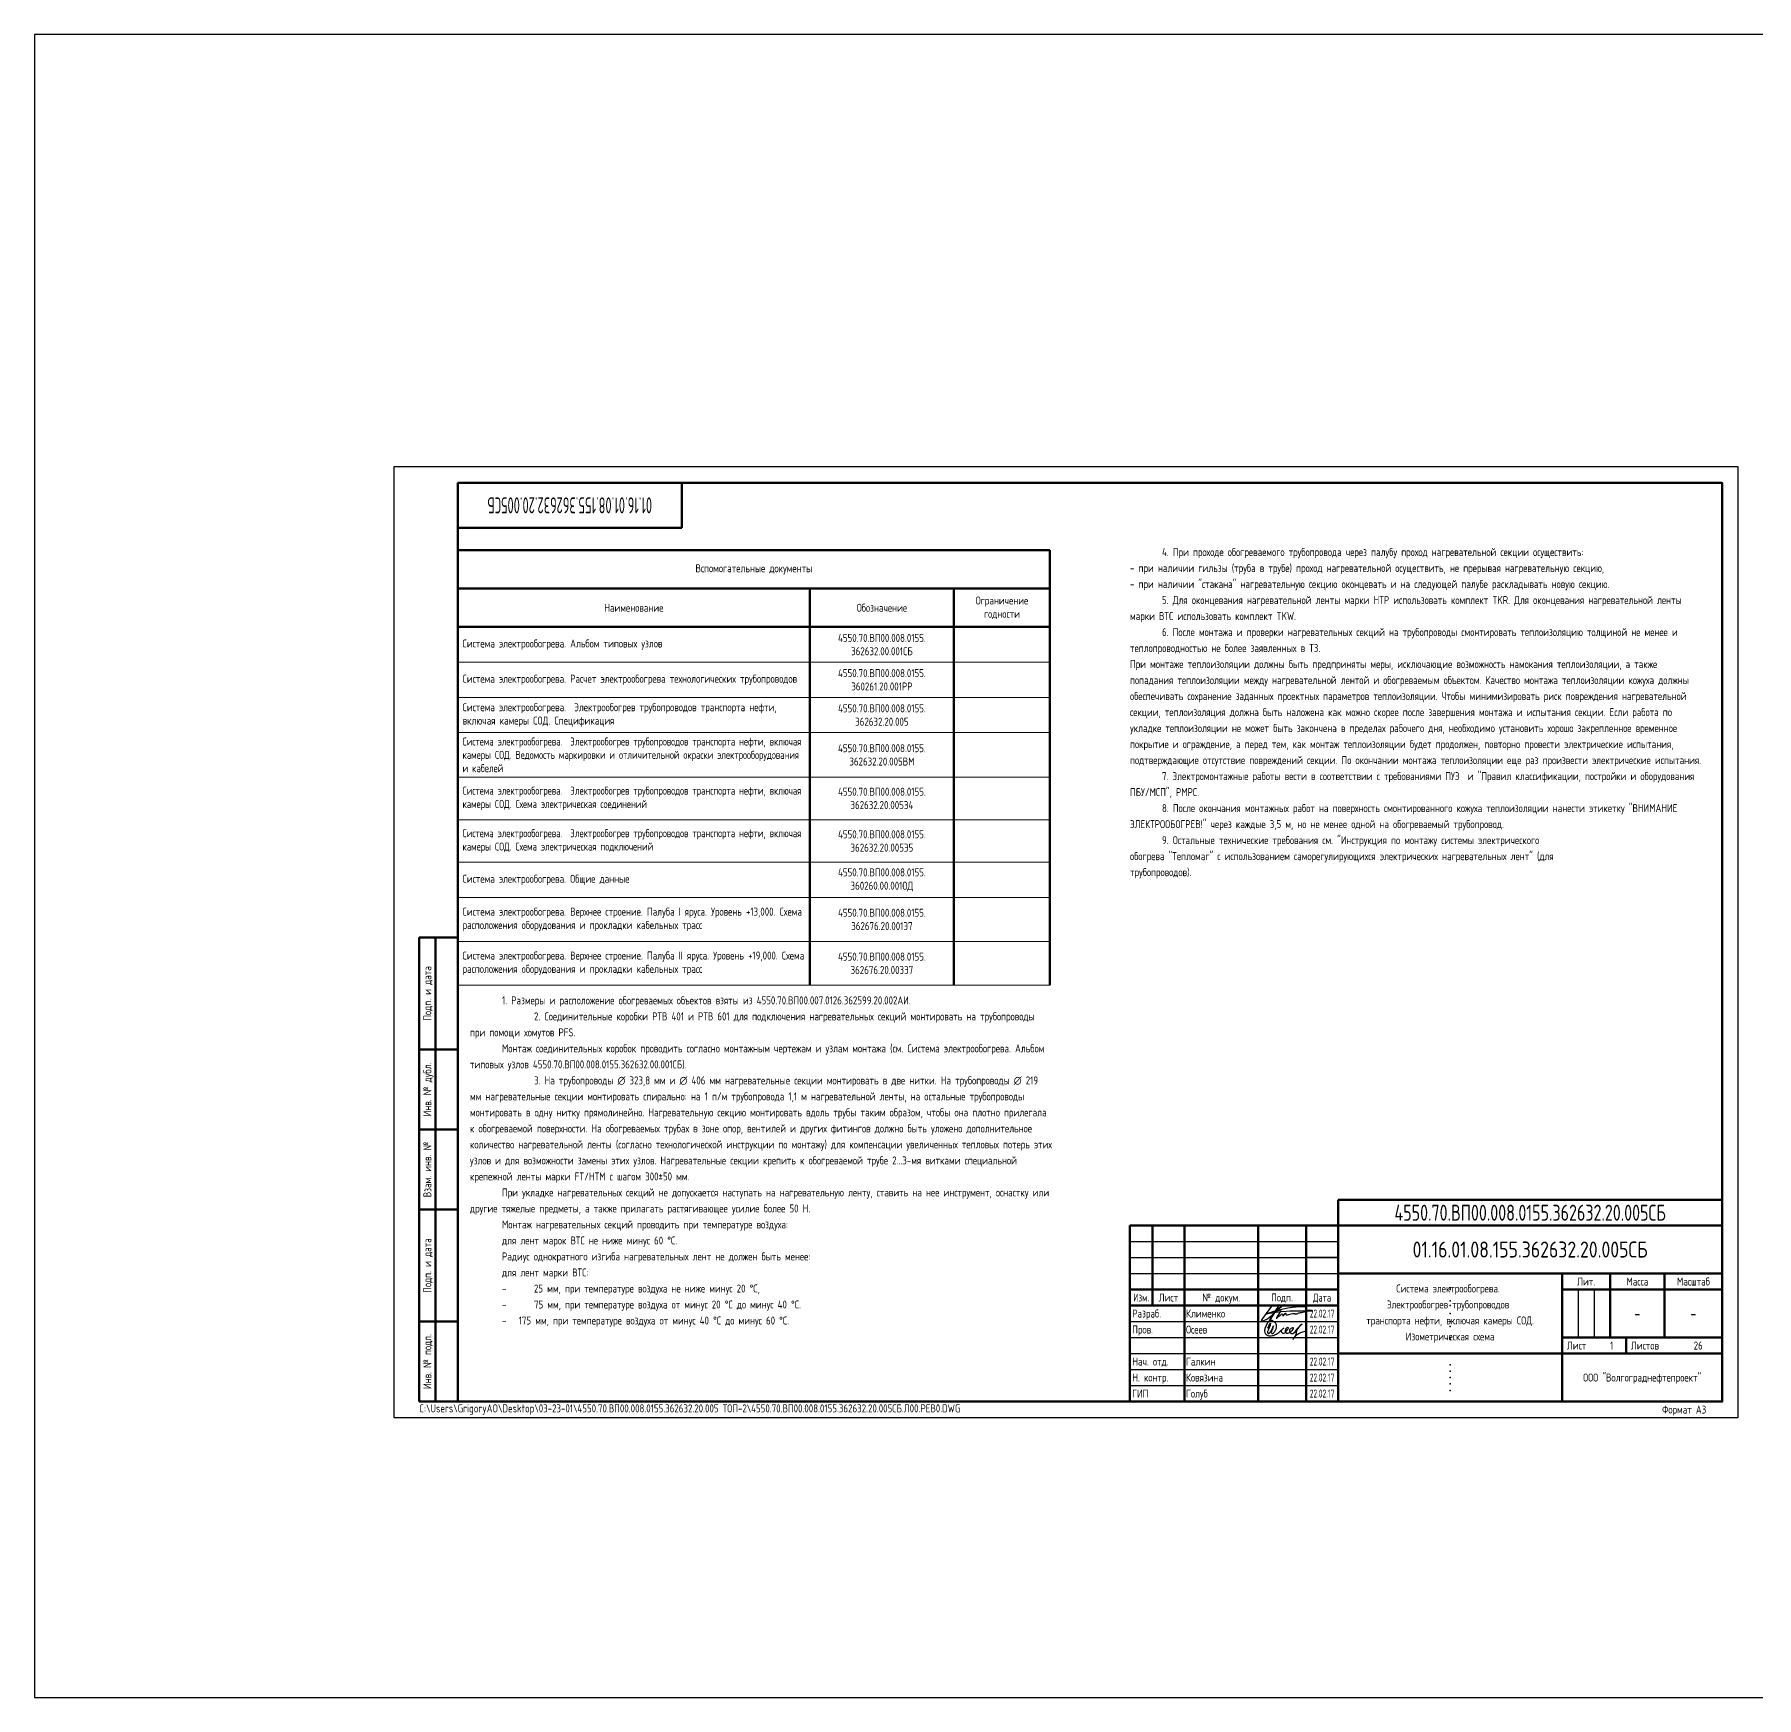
# Model space of a CAD drawing. Header units: millimetres. Extents: x 10051 to 26505, y 4675 to 5194.
# Drawn here: x 10051 to 10588, y 4675 to 5194 of the extents above; entities that cross this region are included whole.
import ezdxf
from ezdxf.enums import TextEntityAlignment as Align

# ---------------------------------------------------------------- set-up
doc = ezdxf.new("R2010")
doc.units = ezdxf.units.MM
doc.layers.get('0').update_dxf_attribs({"lineweight": 15})
doc.layers.add('ESKIZ', color=231, linetype='Continuous', plot=False)
for name, color, linetype, lineweight in [('OFORMLENIE', 7, 'Continuous', 25), ('Надписи Тексты ТаБлицы', 7, 'Continuous', 25), ('Подписи ССТ', 250, 'Continuous', 40), ('Построение', 7, 'Continuous', 30), ('текст', 7, 'Continuous', 30)]:
    doc.layers.add(name, color=color, linetype=linetype, lineweight=lineweight)
doc.layers.add('ПОдписи', color=7, linetype='Continuous')
doc.styles.add('GOST 2.304', font='CS_Gost2304.shx')
doc.styles.add('GOST_2.304', font='CS_Gost2304.shx', dxfattribs={"height": 2.5})
doc.styles.add('GOST_2.304_07', font='CS_Gost2304.shx', dxfattribs={"width": 0.7})
doc.styles.add('GOST_2.304_09', font='CS_Gost2304.shx', dxfattribs={"width": 0.9})
doc.styles.add('GOST_2.304_25', font='CS_Gost2304.shx', dxfattribs={"height": 2.5})
doc.styles.add('TNR_30', font='times.ttf', dxfattribs={"height": 3})

# ---------------------------------------------------------------- blocks, each defined once
blk = doc.blocks.new('A$C18E935BB')
at = {"layer": 'текст', "color": 0}
blk.add_spline([(1.08, 3.58), (1.9, 5), (1.82, 4.63), (1.46, 3.61), (1.29, 3.16), (0.97, 2.23), (1.13, 1.88), (1.36, 1.88), (1.59, 2), (1.78, 2.23), (2.01, 2.66), (2.31, 3.16), (2.52, 3.54), (2.66, 3.83), (2.83, 4.22), (2.75, 4.06), (2.6, 3.58), (2.36, 2.93), (2.24, 2.66), (2.15, 2.31), (2.15, 2.04), (2.44, 1.8), (2.77, 1.96), (3.32, 2.7), (3.72, 3.49), (3.65, 4.76), (3.06, 5.5), (2.19, 5.94), (1.46, 5.69), (0.84, 5.01), (0.25, 3.72), (0, 2.62), (1.05, 1.24), (2.47, 1.2), (3.63, 1.65), (4.68, 2.4), (5.51, 3.16), (6.02, 3.57), (5.51, 3.16), (5.25, 2.35), (5.63, 1.97), (7.01, 2.79), (7.47, 3.67), (6.53, 3.19), (7.01, 1.97), (7.65, 2.03), (8.48, 2.72), (8.96, 3.22), (9.1, 3.59), (8.26, 3.4), (7.8, 2.47), (8.46, 1.88), (9.21, 2.08), (10.47, 3.56), (11.81, 4.92), (11.19, 4.31), (10.02, 2.62), (9.49, 0.85), (8.9, 0), (9.34, 0.6), (10.2, 1.58), (12.67, 2.55)], degree=3, dxfattribs=at)
blk = doc.blocks.new('*U1752')
at = {"linetype": 'ByBlock', "lineweight": -2}
blk.add_lwpolyline([(420, 297), (0, 297), (0, 0), (420, 0)], close=True, dxfattribs=at)
at = {"linetype": 'ByBlock', "lineweight": 50}
blk.add_lwpolyline([(20, 292), (415, 292), (415, 5), (20, 5)], close=True, dxfattribs=at)
at = {"color": 0, "linetype": 'ByBlock', "lineweight": -2, "style": 'GOST_2.304'}
blk.add_text('Формат А3', height=2.5, dxfattribs=at).set_placement((410, 2.5), align=Align.MIDDLE_RIGHT)
at = {"linetype": 'ByBlock', "lineweight": -2, "insert": (8, 2.5), "char_height": 2.5, "attachment_point": 4, "style": 'GOST_2.304'}
blk.add_mtext('C:\\\\Users\\\\GrigoryAO\\\\Desktop\\\\03-23-01\\\\4550.70.ВП00.008.0155.362632.20.005 ТОП-2\\\\4550.70.ВП00.008.0155.362632.20.005СБ.Л00.РЕВ0.DWG', dxfattribs=at)
at = {"linetype": 'ByBlock', "lineweight": -2, "style": 'TNR_30'}
blk.add_attdef('ВЕРХНИЙ_НОМЕР_ЛИСТА', text='', height=3, dxfattribs=at).set_placement((410, 287), align=Align.MIDDLE_CENTER)
blk = doc.blocks.new('*U1754')
at = {"color": 0, "linetype": 'ByBlock', "lineweight": 50}
for p, q in [((-120, 63), (-120, 0)), ((-178, 55), (-178, 30)), ((-168, 55), (-168, 0)), ((-145, 55), (-145, 0)), ((-130, 55), (-130, 0)), ((-50, 40), (-50, 0)), ((-35, 40), (-35, 20)), ((-18, 40), (-18, 20)), ((-30, 20), (-30, 15))]:
    blk.add_line(p, q, dxfattribs=at)
at = {"color": 0, "linetype": 'ByBlock', "lineweight": 50, "ltscale": 100}
for p, q in [((-120, 63), (0, 63)), ((0, 0), (0, 63)), ((0, 55), (-185, 55)), ((-185, 55), (-185, 0)), ((-120, 40), (0, 40)), ((-185, 35), (-120, 35)), ((-50, 35), (0, 35)), ((-185, 30), (-120, 30)), ((-50, 20), (0, 20)), ((-120, 15), (0, 15)), ((-185, 0), (0, 0))]:
    blk.add_line(p, q, dxfattribs=at)
at = {"color": 0, "linetype": 'ByBlock', "lineweight": -2}
for p, q in [((-185, 50), (-120, 50)), ((-185, 45), (-120, 45)), ((-185, 40), (-120, 40)), ((-45, 35), (-45, 20)), ((-40, 35), (-40, 20)), ((-185, 25), (-120, 25)), ((-185, 20), (-120, 20)), ((-185, 15), (-120, 15)), ((-185, 10), (-120, 10)), ((-185, 5), (-120, 5))]:
    blk.add_line(p, q, dxfattribs=at)
at = {"color": 0}
blk.add_line((-120, 45), (-130, 45), dxfattribs=at)
at = {"layer": 'ESKIZ', "color": 0, "linetype": 'ByBlock', "lineweight": -2}
for p in [(-85, 35.5), (-85, 35), (-85, 31.5), (-85, 30), (-85, 27.5), (-85, 25), (-85, 23.5), (-85, 20), (-85, 19.5), (-85, 11.5), (-85, 9.5), (-85, 7.5), (-85, 5.5), (-85, 3.5)]:
    blk.add_point(p, dxfattribs=at)
at = {"color": 0, "linetype": 'ByBlock', "lineweight": -2, "style": 'GOST_2.304'}
for s, p in [('Лит.', (-42.5, 37.5)), ('Масса', (-26.5, 37.5)), ('Масштаб', (-9, 37.5)), ('Лист', (-173, 32.5)), ('№ докум.', (-156.5, 32.5)), ('Подп.', (-137.5, 32.5))]:
    blk.add_text(s, height=2.5, dxfattribs=at).set_placement(p, align=Align.MIDDLE_CENTER)
at = {"color": 0, "linetype": 'ByBlock', "lineweight": -2, "style": 'GOST_2.304', "width": 0.9}
for s, p in [('Изм.', (-181.5, 32.5)), ('Дата', (-125, 32.5))]:
    blk.add_text(s, height=2.5, dxfattribs=at).set_placement(p, align=Align.MIDDLE_CENTER)
at = {"color": 0, "linetype": 'ByBlock', "lineweight": -2, "style": 'GOST_2.304'}
for s, p in [('Разраб.', (-184.3, 27.5)), ('Пров.', (-184.3, 22.5)), ('Лист', (-48.5, 17.5)), ('Листов', (-28.5, 17.5)), ('Нач. отд.', (-184.3, 12.5)), ('Н. контр.', (-184.3, 7.5)), ('ГИП', (-184.3, 2.5))]:
    blk.add_text(s, height=2.5, dxfattribs=at).set_placement(p, align=Align.MIDDLE_LEFT)
at = {"color": 0, "linetype": 'ByBlock', "lineweight": -2}
for tag, height, style, width, flags, p in [('ШИФР_ЗАКАЗЧИКА', 5, 'GOST_2.304', 0.9, 4, (-60, 59)), ('ДАТА_ИЗМ_4', 2.5, 'GOST_2.304_07', 0.7, 12, (-125, 52.5)), ('ДАТА_ИЗМ_3', 2.5, 'GOST_2.304_07', 0.7, 12, (-125, 47.5)), ('ДАТА_ИЗМ_2', 2.5, 'GOST_2.304_07', 0.7, 12, (-125, 42.5)), ('ДАТА_ИЗМ_1', 2.5, 'GOST_2.304_07', 0.7, 12, (-125, 37.5))]:
    blk.add_attdef(tag, text='', height=height, dxfattribs=dict(at, style=style, width=width, flags=flags)).set_placement(p, align=Align.MIDDLE_CENTER)
for tag, height, style, flags, p in [('ИЗМ_4', 2.5, 'GOST_2.304', 12, (-181.5, 52.5)), ('ИЗМ_3', 2.5, 'GOST_2.304', 12, (-181.5, 47.5)), ('ЛИСТ_4', 2.5, 'GOST_2.304', 12, (-173, 52.5)), ('ЛИСТ_3', 2.5, 'GOST_2.304', 12, (-173, 47.5)), ('N_ДОК_4', 2.5, 'GOST_2.304_09', 12, (-156.76, 52.5)), ('N_ДОК_3', 2.5, 'GOST_2.304_09', 12, (-156.5, 47.5)), ('ШИФР', 5, 'GOST_2.304', 4, (-60, 47.5)), ('ИЗМ_2', 2.5, 'GOST_2.304', 12, (-181.5, 42.5)), ('ЛИСТ_2', 2.5, 'GOST_2.304', 12, (-173, 42.5)), ('N_ДОК_2', 2.5, 'GOST_2.304_09', 12, (-156.5, 42.5)), ('ИЗМ_1', 2.5, 'GOST_2.304', 12, (-181.5, 37.5)), ('ЛИСТ_1', 2.5, 'GOST_2.304', 12, (-173, 37.5)), ('N_ДОК_1', 2.5, 'GOST_2.304_09', 12, (-156.5, 37.5)), ('ЛИТЕРА', 3.5, 'GOST_2.304', 4, (-42.5, 27.5)), ('МАССА', 3.5, 'GOST_2.304', 4, (-26.5, 27.5)), ('МАСШТАБ', 3.5, 'GOST_2.304', 4, (-9, 27.5)), ('ЛИСТ', 2.5, 'GOST_2.304', 4, (-34.5, 17.5)), ('ЛИСТОВ', 2.5, 'GOST_2.304', 4, (-7.5, 17.5)), ('ОРГАНИЗАЦИЯ', 2.5, 'GOST_2.304', 4, (-25, 7.5))]:
    blk.add_attdef(tag, text='', height=height, dxfattribs=dict(at, style=style, flags=flags)).set_placement(p, align=Align.MIDDLE_CENTER)
at = {"color": 0, "linetype": 'ByBlock', "lineweight": -2, "style": 'GOST_2.304', "flags": 4}
for tag, p in [('ДОКУМЕНТ_1', (-85, 35)), ('ДОКУМЕНТ_2', (-85, 30)), ('ДОКУМЕНТ_3', (-85, 25)), ('ДОКУМЕНТ_4', (-85, 20)), ('ДОКУМЕНТ_5', (-85, 19.5)), ('МАТЕРИАЛ_1', (-85, 11.5)), ('МАТЕРИАЛ_2', (-85, 7.5)), ('МАТЕРИАЛ_3', (-85, 3.5))]:
    blk.add_attdef(tag, text='', height=2.5, dxfattribs=at).set_placement(p, align=Align.MIDDLE)
for tag, p in [('РАЗРАБ_1', (-167.5, 27.5)), ('ПРОВ_1', (-167.5, 22.5)), ('НАЧ_ОТД', (-167.5, 12.5)), ('Н_КОНТР', (-167.5, 7.5)), ('ГИП', (-167.5, 2.5))]:
    blk.add_attdef(tag, text='', height=2.5, dxfattribs=at).set_placement(p, align=Align.MIDDLE_LEFT)
at = {"color": 0, "linetype": 'ByBlock', "lineweight": -2, "style": 'GOST_2.304_07', "width": 0.7}
for tag, p in [('DATE-6', (-125, 27.5)), ('DATE-5', (-125, 22.5)), ('DATE-3', (-125, 12.5)), ('DATE-2', (-125, 7.5)), ('DATE-1', (-125, 2.5))]:
    blk.add_attdef(tag, text='', height=2.5, dxfattribs=at).set_placement(p, align=Align.MIDDLE_CENTER)
blk = doc.blocks.new('ST_Top')
at = {"linetype": 'ByBlock', "lineweight": 50}
blk.add_line((70, 0), (70, -14), dxfattribs=at)
at = {"linetype": 'ByBlock', "lineweight": 50, "extrusion": (0, 1, 0)}
blk.add_line((0, -14), (70, -14), dxfattribs=at)
at = {"linetype": 'ByBlock', "lineweight": -2, "style": 'GOST_2.304', "width": 0.7, "flags": 4}
blk.add_attdef('ШИФР', text='', height=5, rotation=180, dxfattribs=at).set_placement((35, -7), align=Align.MIDDLE_CENTER)
blk = doc.blocks.new('ST_Left')
at = {"color": 2, "linetype": 'ByBlock', "lineweight": 50}
for p, q in [((8, 150), (8, 5)), ((20, 150), (8, 150)), ((13, 5), (13, 150)), ((8, 115), (20, 115)), ((8, 90), (20, 90)), ((20, 65), (8, 65)), ((20, 30), (8, 30)), ((8, 5), (20, 5))]:
    blk.add_line(p, q, dxfattribs=at)
at = {"color": 0, "linetype": 'ByBlock', "lineweight": -2, "style": 'GOST_2.304'}
for s, p in [('Подп. и дата', (10.5, 132.5)), ('Инв. № дубл.', (10.5, 102.5)), ('Взам. инв. №', (10.5, 77.5)), ('Подп. и дата', (10.5, 47.5)), ('Инв. № подл.', (10.5, 17.5))]:
    blk.add_text(s, height=2.5, rotation=90, dxfattribs=at).set_placement(p, align=Align.MIDDLE_CENTER)
at = {"color": 0, "linetype": 'ByBlock', "lineweight": -2, "style": 'GOST_2.304', "flags": 8}
for tag, p in [('ДУБЛ_ДАТА', (16.5, 141.25)), ('НОМЕР_ДУБЛ', (16.5, 102.5)), ('ВЗАМ_ИНВ', (16.5, 77.5)), ('ИНВ_ДАТА', (16.5, 56.25)), ('ИНВ_НОМЕР', (16.5, 17.5))]:
    blk.add_attdef(tag, text='', height=2.5, rotation=90, dxfattribs=at).set_placement(p, align=Align.MIDDLE_CENTER)
blk = doc.blocks.new('*T1753')
at = {"layer": 'OFORMLENIE', "color": 0, "linetype": 'ByBlock', "lineweight": 50, "transparency": 16777216}
for p, q in [((0, 0), (185, 0)), ((0, 0), (0, -135.93)), ((185, 0), (185, -135.93)), ((0, -12), (185, -12)), ((110, -12), (110, -135.93)), ((155, -12), (155, -135.93)), ((0, -24), (185, -24))]:
    blk.add_line(p, q, dxfattribs=at)
at = {"layer": 'OFORMLENIE', "color": 0, "linetype": 'ByBlock', "lineweight": -2, "transparency": 16777216}
for p, q in [((0, -35), (185, -35)), ((0, -46), (185, -46)), ((0, -57), (185, -57)), ((0, -70.9), (185, -70.9)), ((0, -84.2), (185, -84.2)), ((0, -97.5), (185, -97.5)), ((0, -108.5), (185, -108.5)), ((0, -122.21), (185, -122.21)), ((0, -135.93), (185, -135.93))]:
    blk.add_line(p, q, dxfattribs=at)
at = {"layer": 'OFORMLENIE', "color": 0, "transparency": 16777216, "char_height": 2.5, "attachment_point": 5, "style": 'GOST_2.304_25'}
for s, insert, width in [('Вспомогательные документы', (92.5, -6), 182), ('Ограничение годности', (170, -18), 27), ('Наименование', (55, -18), 107), ('Обозначение', (132.5, -18), 42)]:
    blk.add_mtext(s, dxfattribs=dict(at, insert=insert, width=width))
at = {"layer": 'OFORMLENIE', "transparency": 16777216, "char_height": 2.5, "style": 'GOST_2.304_25'}
for s, insert, width, attachment_point in [('{\\C0;4550.70.ВП00.008.0155. 362632.00.001СБ}', (132.5, -29.5), 42, 5), ('{\\C0;Система электрообогрева. Альбом типовых узлов}', (1.5, -29.5), 107, 4), ('4550.70.ВП00.008.0155. 360261.20.001РР', (132.5, -40.5), 42, 5), ('Система электрообогрева. Расчет электрообогрева технологических трубопроводов', (1.5, -40.5), 107, 4), ('Система электрообогрева.  Электрообогрев трубопроводов транспорта нефти, включая камеры СОД. Спецификация', (1.5, -51.5), 107, 4), ('4550.70.ВП00.008.0155. 362632.20.005', (132.5, -51.5), 42, 5), ('{\\W0.965;Система электрообогрева.  Электрообогрев трубопроводов транспорта нефти, включая камеры СОД. Ведомость маркировки и отличительной окраски электрооборудования и кабелей}', (1.5, -63.95), 107, 4), ('4550.70.ВП00.008.0155. 362632.20.005ВМ', (132.5, -63.95), 42, 5), ('{\\W0.965;Система электрообогрева.  Электрообогрев трубопроводов транспорта нефти, включая камеры СОД. Схема электрическая соединений}', (1.5, -77.55), 107, 4), ('4550.70.ВП00.008.0155. 362632.20.005Э4', (132.5, -77.55), 42, 5), ('{\\W0.965;Система электрообогрева.  Электрообогрев трубопроводов транспорта нефти, включая камеры СОД. Схема электрическая подключений}', (1.5, -90.85), 107, 4), ('4550.70.ВП00.008.0155. 362632.20.005Э5', (132.5, -90.85), 42, 5), ('Система электрообогрева. Общие данные', (1.5, -103), 107, 4), ('4550.70.ВП00.008.0155. 360260.00.001ОД', (132.5, -103), 42, 5), ('Система электрообогрева. Верхнее строение. Палуба I яруса. Уровень +13,000. Схема расположения оборудования и прокладки кабельных трасс  ', (1.5, -115.36), 107, 4), ('4550.70.ВП00.008.0155. 362676.20.001Э7 ', (132.5, -115.36), 42, 5), ('Система электрообогрева. Верхнее строение. Палуба II яруса. Уровень +19,000. Схема расположения оборудования и прокладки кабельных трасс', (1.5, -129.07), 107, 4), ('4550.70.ВП00.008.0155. 362676.20.003Э7', (132.5, -129.07), 42, 5)]:
    blk.add_mtext(s, dxfattribs=dict(at, insert=insert, width=width, attachment_point=attachment_point))

msp = doc.modelspace()

# ---------------------------------------------------------------- linework, layer by layer
at = {"layer": 'ПОдписи', "color": 0, "linetype": 'Continuous', "lineweight": 30, "ltscale": 0.05}
msp.add_lwpolyline([(10437.31, 4797.4), (10434.1, 4793.09, 0.089528), (10433.87, 4792.62, 0.163952), (10433.88, 4792.43, 0.256522), (10433.93, 4792.38, 0.125592), (10434.23, 4792.39, 0.091369), (10436.36, 4793.51, 0.057163), (10437.9, 4795.03, 0.018048), (10439.43, 4797.5), (10436.19, 4792.34), (10436.83, 4793.47), (10437.18, 4794.13), (10437.87, 4795.07), (10439.48, 4796.42), (10440.34, 4797.07), (10440.88, 4797.42, -0.618056), (10441.32, 4797.17), (10441.3, 4797.29), (10441.18, 4797.43), (10441.02, 4797.47), (10440.88, 4797.42), (10439.48, 4796.42), (10438.62, 4795.7), (10438.04, 4795.21), (10437.9, 4795.03), (10438.39, 4795.34, -0.096182), (10439.16, 4795.67, -0.043607), (10439.51, 4795.73, -0.157965), (10439.72, 4795.69, -0.347668), (10439.79, 4795.55), (10439.78, 4795.44), (10439.75, 4795.32), (10439.71, 4795.26), (10439.49, 4794.9), (10439.2, 4794.42), (10438.77, 4793.74), (10438.59, 4793.45), (10438.5, 4793.29), (10438.47, 4793.23, 0.794534), (10438.5, 4793.21), (10438.86, 4793.5), (10439.3, 4793.89), (10439.68, 4794.2), (10439.96, 4794.4), (10440.13, 4794.51), (10440.26, 4794.55, -0.444871), (10440.47, 4794.44, -0.109787), (10440.48, 4794.34), (10440.46, 4793.99), (10440.47, 4793.94, 0.335958), (10440.5, 4793.91, 0.165412), (10440.54, 4793.92, 0.021463), (10440.6, 4793.97, 0.042849), (10440.65, 4794.01), (10440.92, 4794.3), (10441.17, 4794.58), (10441.38, 4794.77), (10441.42, 4794.81, -0.70719), (10441.47, 4794.78, -0.002785), (10441.46, 4794.72, -0.00332), (10441.44, 4794.59, 0.15097), (10441.46, 4794.34, 0.253823), (10441.57, 4794.24, 0.103833), (10441.96, 4794.25, 0.030369), (10442.72, 4794.47, -0.043416), (10443.58, 4794.7, -0.103595), (10444.12, 4794.68, -0.067719), (10444.26, 4794.63, 0.124375), (10444.58, 4794.54, 0.115206), (10444.97, 4794.62, -0.002795), (10445.32, 4794.78, -0.016645), (10445.69, 4794.94, -0.10214), (10446.32, 4795.04, 0.101733), (10447.2, 4795.19, 0.099911), (10447.55, 4795.41, -0.207739), (10448.64, 4795.81, -0.087471), (10449.69, 4795.56, -0.139767), (10449.72, 4795.53, -0.410948), (10449.72, 4795.5, -0.132381), (10449.65, 4795.47), (10449.55, 4795.46), (10449.39, 4795.45), (10449.07, 4795.44), (10444.54, 4795.46), (10443.63, 4795.43), (10442.71, 4795.4), (10441.59, 4795.34), (10439.99, 4795.22), (10438.44, 4795), (10437.02, 4794.82), (10435.89, 4794.62), (10435.38, 4794.56), (10435.27, 4794.56), (10435.24, 4794.57, -0.653212), (10435.24, 4794.58), (10435.28, 4794.61), (10435.49, 4794.71), (10435.84, 4794.83), (10436.81, 4795.16), (10437.72, 4795.44), (10438.43, 4795.65), (10439.43, 4795.9), (10440.17, 4796.08), (10441.13, 4796.28), (10442.06, 4796.44), (10443.51, 4796.65), (10444.66, 4796.77), (10445.92, 4796.85), (10446.86, 4796.87), (10447.55, 4796.88)], format="xyb", dxfattribs=at)
at = {"layer": 'Построение', "color": 3}
msp.add_lwpolyline([(10050.53, 4674.72), (26505.36, 4674.72), (26505.36, 5194.3), (10050.53, 5194.3)], close=True, dxfattribs=at)

# ---------------------------------------------------------------- block references
msp.add_blockref('*T1753', (10182.76, 5033.18))
at = {"layer": 'OFORMLENIE'}
for name in ['*U1752', 'ST_Left']:
    msp.add_blockref(name, (10162.76, 4762.19), dxfattribs=at)
ref = msp.add_blockref('ST_Top', (10182.76, 5054.19), dxfattribs=at)
ref.add_attrib('ШИФР', '01.16.01.08.155.362632.20.005СБ', dxfattribs={"layer": '0', "linetype": 'ByBlock', "lineweight": -2, "height": 5, "rotation": 180, "style": 'GOST_2.304', "width": 0.7}).set_placement((10217.76, 5047.19), align=Align.MIDDLE_CENTER)
ref = msp.add_blockref('*U1754', (10577.76, 4767.19), dxfattribs=at)
ref.add_attrib('ГИП', 'Голуб', dxfattribs={"layer": '0', "color": 0, "linetype": 'ByBlock', "lineweight": -2, "height": 2.5, "style": 'GOST_2.304'}).set_placement((10410.26, 4769.69), align=Align.MIDDLE_LEFT)
ref.add_attrib('Н_КОНТР', 'Ковязина', dxfattribs={"layer": '0', "color": 0, "linetype": 'ByBlock', "lineweight": -2, "height": 2.5, "style": 'GOST_2.304'}).set_placement((10410.26, 4774.69), align=Align.MIDDLE_LEFT)
ref.add_attrib('НАЧ_ОТД', 'Галкин', dxfattribs={"layer": '0', "color": 0, "linetype": 'ByBlock', "lineweight": -2, "height": 2.5, "style": 'GOST_2.304'}).set_placement((10410.26, 4779.69), align=Align.MIDDLE_LEFT)
ref.add_attrib('ПРОВ_1', 'Осеев', dxfattribs={"layer": '0', "color": 0, "linetype": 'ByBlock', "lineweight": -2, "height": 2.5, "style": 'GOST_2.304'}).set_placement((10410.26, 4789.69), align=Align.MIDDLE_LEFT)
ref.add_attrib('РАЗРАБ_1', 'Клименко', dxfattribs={"layer": '0', "color": 0, "linetype": 'ByBlock', "lineweight": -2, "height": 2.5, "style": 'GOST_2.304'}).set_placement((10410.26, 4794.69), align=Align.MIDDLE_LEFT)
ref.add_attrib('DATE-1', '22.02.17', dxfattribs={"layer": '0', "color": 0, "linetype": 'ByBlock', "lineweight": -2, "height": 2.5, "style": 'GOST_2.304_07', "width": 0.7}).set_placement((10452.76, 4769.69), align=Align.MIDDLE_CENTER)
ref.add_attrib('DATE-2', '22.02.17', dxfattribs={"layer": '0', "color": 0, "linetype": 'ByBlock', "lineweight": -2, "height": 2.5, "style": 'GOST_2.304_07', "width": 0.7}).set_placement((10452.76, 4774.69), align=Align.MIDDLE_CENTER)
ref.add_attrib('DATE-3', '22.02.17', dxfattribs={"layer": '0', "color": 0, "linetype": 'ByBlock', "lineweight": -2, "height": 2.5, "style": 'GOST_2.304_07', "width": 0.7}).set_placement((10452.76, 4779.69), align=Align.MIDDLE_CENTER)
ref.add_attrib('DATE-5', '22.02.17', dxfattribs={"layer": '0', "color": 0, "linetype": 'ByBlock', "lineweight": -2, "height": 2.5, "style": 'GOST_2.304_07', "width": 0.7}).set_placement((10452.76, 4789.69), align=Align.MIDDLE_CENTER)
ref.add_attrib('DATE-6', '22.02.17', dxfattribs={"layer": '0', "color": 0, "linetype": 'ByBlock', "lineweight": -2, "height": 2.5, "style": 'GOST_2.304_07', "width": 0.7}).set_placement((10452.76, 4794.69), align=Align.MIDDLE_CENTER)
ref.add_attrib('ШИФР_ЗАКАЗЧИКА', '4550.70.ВП00.008.0155.362632.20.005СБ', dxfattribs={"layer": '0', "color": 0, "linetype": 'ByBlock', "lineweight": -2, "height": 5, "style": 'GOST_2.304', "width": 0.9}).set_placement((10517.76, 4826.19), align=Align.MIDDLE_CENTER)
ref.add_attrib('ШИФР', '01.16.01.08.155.362632.20.005СБ', dxfattribs={"layer": '0', "color": 0, "linetype": 'ByBlock', "lineweight": -2, "height": 5, "style": 'GOST_2.304'}).set_placement((10517.76, 4814.69), align=Align.MIDDLE_CENTER)
ref.add_attrib('ДОКУМЕНТ_1', 'Система электрообогрева. ', dxfattribs={"layer": '0', "color": 0, "linetype": 'ByBlock', "lineweight": -2, "height": 2.5, "style": 'GOST_2.304'}).set_placement((10492.76, 4802.19), align=Align.MIDDLE)
ref.add_attrib('ДОКУМЕНТ_2', 'Электрообогрев трубопроводов ', dxfattribs={"layer": '0', "color": 0, "linetype": 'ByBlock', "lineweight": -2, "height": 2.5, "style": 'GOST_2.304'}).set_placement((10492.76, 4797.19), align=Align.MIDDLE)
ref.add_attrib('ДОКУМЕНТ_3', 'транспорта нефти, включая камеры СОД.', dxfattribs={"layer": '0', "color": 0, "linetype": 'ByBlock', "lineweight": -2, "height": 2.5, "style": 'GOST_2.304'}).set_placement((10492.76, 4792.19), align=Align.MIDDLE)
ref.add_attrib('ДОКУМЕНТ_4', 'Изометрическая схема', dxfattribs={"layer": '0', "color": 0, "linetype": 'ByBlock', "lineweight": -2, "height": 2.5, "style": 'GOST_2.304'}).set_placement((10492.76, 4787.19), align=Align.MIDDLE)
ref.add_attrib('МАССА', '-', dxfattribs={"layer": '0', "color": 0, "linetype": 'ByBlock', "lineweight": -2, "height": 3.5, "style": 'GOST_2.304'}).set_placement((10551.26, 4794.69), align=Align.MIDDLE_CENTER)
ref.add_attrib('МАСШТАБ', '-', dxfattribs={"layer": '0', "color": 0, "linetype": 'ByBlock', "lineweight": -2, "height": 3.5, "style": 'GOST_2.304'}).set_placement((10568.76, 4794.69), align=Align.MIDDLE_CENTER)
ref.add_attrib('ЛИСТ', '1', dxfattribs={"layer": '0', "color": 0, "linetype": 'ByBlock', "lineweight": -2, "height": 2.5, "style": 'GOST_2.304'}).set_placement((10543.26, 4784.69), align=Align.MIDDLE_CENTER)
ref.add_attrib('ЛИСТОВ', '26', dxfattribs={"layer": '0', "color": 0, "linetype": 'ByBlock', "lineweight": -2, "height": 2.5, "style": 'GOST_2.304'}).set_placement((10570.26, 4784.69), align=Align.MIDDLE_CENTER)
ref.add_attrib('ОРГАНИЗАЦИЯ', 'ООО "Волгограднефтепроект"', dxfattribs={"layer": '0', "color": 0, "linetype": 'ByBlock', "lineweight": -2, "height": 2.5, "style": 'GOST_2.304'}).set_placement((10552.76, 4774.69), align=Align.MIDDLE_CENTER)
at = {"layer": 'Подписи ССТ', "lineweight": 35}
msp.add_blockref('A$C18E935BB', (10434.77, 4786.59), dxfattribs=at)

# ---------------------------------------------------------------- texts
at = {"layer": 'Надписи Тексты ТаБлицы', "color": 0, "insert": (10392.76, 5033.85), "char_height": 2.5, "width": 178.4575, "attachment_point": 1, "line_spacing_factor": 1.2, "style": 'GOST 2.304'}
msp.add_mtext('^I4. При проходе обогреваемого трубопровода через палубу проход нагревательной секции осуществить:\\P- при наличии гильзы (труба в трубе) проход нагревательной осуществить, не прерывая нагревательную секцию,\\P- при наличии "стакана" нагревательную секцию оконцевать и на следующей палубе раскладывать новую секцию.\\P^I5. Для оконцевания нагревательной ленты марки НТР использовать комплект TKR. Для оконцевания нагревательной ленты марки ВТС использовать комплект TKW.\\P^I6. После монтажа и проверки нагревательных секций на трубопроводы смонтировать теплоизоляцию толщиной не менее и теплопроводностью не более заявленных в ТЗ. \\P\\pt0.05;При монтаже теплоизоляции должны быть предприняты меры, исключающие возможность намокания теплоизоляции, а также попадания теплоизоляции между нагревательной лентой и обогреваемым объектом. Качество монтажа теплоизоляции кожуха должны обеспечивать сохранение заданных проектных параметров теплоизоляции. Чтобы минимизировать риск повреждения нагревательной секции, теплоизоляция должна быть наложена как можно скорее после завершения монтажа и испытания секции. Если работа по укладке теплоизоляции не может быть закончена в пределах рабочего дня, необходимо установить хорошо закрепленное временное покрытие и ограждение, а перед тем, как монтаж теплоизоляции будет продолжен, повторно провести электрические испытания, подтверждающие отсутствие повреждений секции. По окончании монтажа теплоизоляции еще раз произвести электрические испытания. \\P\\pi10,tz;7. Электромонтажные работы вести в соответствии с требованиями ПУЭ  и "Правил классификации, постройки и оборудования ПБУ/МСП", РМРС.\\P\\pi0;^I8. После окончания монтажных работ на поверхность смонтированного кожуха теплоизоляции нанести этикетку "ВНИМАНИЕ ЭЛЕКТРООБОГРЕВ!" через каждые 3,5 м, но не менее одной на обогреваемый трубопровод.\\P\\pi0.025,t0.05,10;^I^I9. Остальные технические требования см. "Инструкция по монтажу системы электрического \\P\\pi0,t0.05;обогрева "Тепломаг" с использованием саморегулирующихся электрических нагревательных лент" (для \\Pтрубопроводов).', dxfattribs=at)
at = {"layer": 'Надписи Тексты ТаБлицы', "insert": (10186.58, 4893.78), "char_height": 2.5, "width": 181.7498, "attachment_point": 1, "line_spacing_factor": 1.2, "style": 'GOST 2.304'}
msp.add_mtext('\\pi10;{\\C0;1. Размеры и расположение обогреваемых объектов взяты из 4550.70.ВП00.007.0126.362599.20.002АИ.\\P\\pi0;\\W1.2;\\C256;^I}2. Соединительные коробки РТВ 401 и РТВ 601 для подключения нагревательных секций монтировать на трубопроводы при помощи хомутов PFS.{\\C0;\\P}Монтаж соединительных коробок проводить согласно монтажным чертежам и узлам монтажа (см. Система электрообогрева. Альбом типовых узлов 4550.70.ВП00.008.0155.362632.00.001СБ).  \\P^I3. На трубопроводы ∅\\~323,8 мм и ∅\\~406 мм нагревательные секции монтировать в две нитки. На трубопроводы ∅\\~219 мм нагревательные секции монтировать спирально: на 1 п/м трубопровода 1,1 м нагревательной ленты, на остальные трубопроводы монтировать в одну нитку прямолинейно. Нагревательную секцию монтировать вдоль трубы таким образом, чтобы она плотно прилегала к обогреваемой поверхности. На обогреваемых трубах в зоне опор, вентилей и других фитингов должно быть уложено дополнительное количество нагревательной ленты (согласно технологической инструкции по монтажу) для компенсации увеличенных тепловых потерь этих узлов и для возможности замены этих узлов. Нагревательные секции крепить к обогреваемой трубе 2...3-мя витками специальной крепежной ленты марки FT/НТM с шагом 300±50 мм.\\PПри укладке нагревательных секций не допускается наступать на нагревательную ленту, ставить на нее инструмент, оснастку или другие тяжелые предметы, а также прилагать растягивающее усилие более 50 Н.\\P{\\C0;Монтаж нагревательных секций проводить при температуре воздуха:\\Pдля лент марок ВТС не ниже минус 60 °С.\\PРадиус однократного изгиба нагревательных лент не должен быть менее: \\Pдля лент марки ВТС:\\P\\pt5;\\A1;-^I25 мм, при температуре воздуха не ниже \\A0;минус\\A1; 20 °С,\\P-^I75 мм, при температуре воздуха от \\A0;минус\\A1; 20 °С до \\A0;минус\\A1; 40 °С.\\P-   175 мм, при температуре воздуха от \\A0;минус\\A1; 40 °С до \\A0;минус\\A1; 60 °С.}', dxfattribs=at)

doc.saveas('drawing.dxf')
